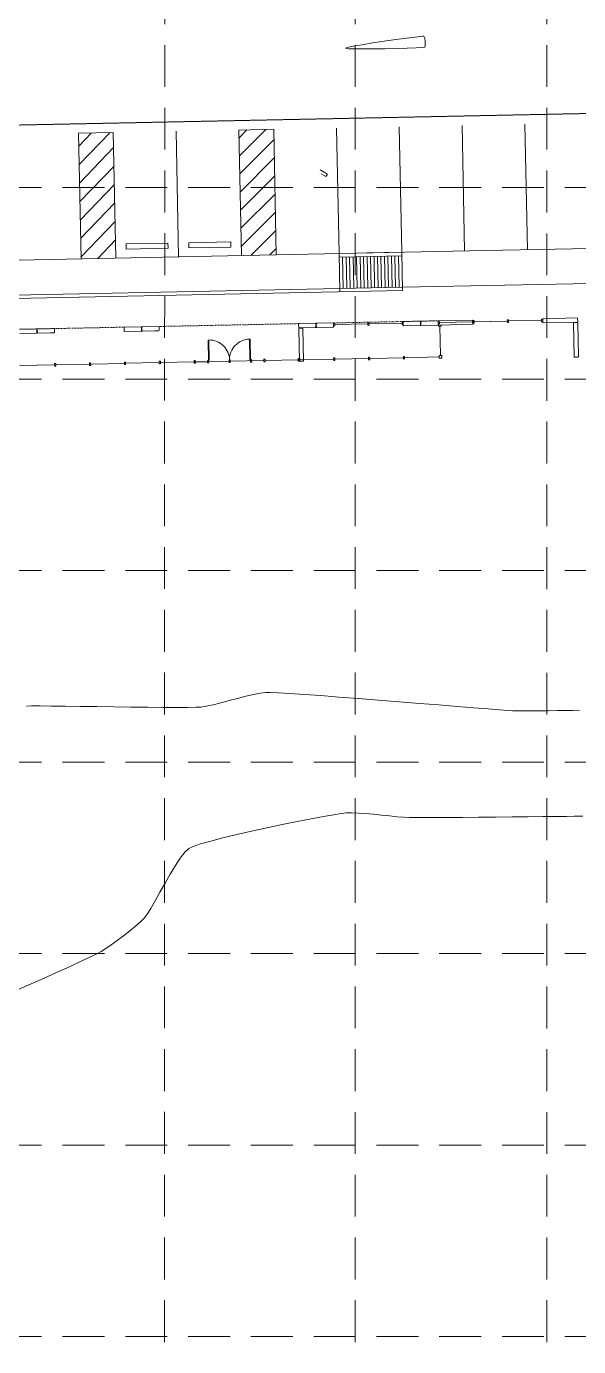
# Model space of a CAD drawing. Extents: x 2140663 to 2528301, y 336313 to 7007653.
# Drawn here: x 2527538.8 to 2527617.9, y 7007156.3 to 7007345.7 of the extents above; entities that cross this region are included whole.
import ezdxf

# ---------------------------------------------------------------- set-up
doc = ezdxf.new("R2010")
doc.units = 0
doc.header["$MEASUREMENT"] = 0
for name, pattern in [('HIDDEN', [0.375, 0.25, -0.125]), ('xdrc002ar$0$HIDDEN2', [0.1875, 0.125, -0.0625]), ('xdrc002ar$0$XR3$0$HIDDEN2', [0.1875, 0.125, -0.0625]), ('xdrc002pt$0$HIDDEN2', [0.1875, 0.125, -0.0625])]:
    doc.linetypes.add(name, pattern=pattern)
for name, color, linetype in [('1 EXISTING CONTOURS', 43, 'Continuous'), ('GRID', 254, 'HIDDEN'), ('xdrc002ar$0$BASE1$0$awa', 7, 'Continuous'), ('xdrc002ar$0$WINDOWS', 8, 'Continuous'), ('xdrc002ar$0$xdrc002ar$0$C-PKNG-FACE-N', 1, 'Continuous'), ('xdrc002ar$0$xdrc002ar$0$C-PKNG-STRP-N', 6, 'Continuous'), ('xdrc002ar$0$xdrc002ar$0$l-pkng-hdcp', 7, 'Continuous'), ('xdrc002ar$0$xdrc002ar$0$l-walk-ej-n', 14, 'Continuous'), ('xdrc002ar$0$xdrc002ar$0$l-walk-n', 2, 'Continuous'), ('xdrc002ar$0$XR3$0$BASE1$0$awa', 4, 'Continuous'), ('xdrc002ar$0$XR3$0$WINDOWS', 2, 'Continuous'), ('xdrc002pt$0$V-ESMT-ACCS-N', 2, 'xdrc002pt$0$HIDDEN2')]:
    doc.layers.add(name, color=color, linetype=linetype)

msp = doc.modelspace()

# ---------------------------------------------------------------- hatches: boundary and pattern name
at = {"layer": 'xdrc002ar$0$xdrc002ar$0$C-PKNG-STRP-N', "lineweight": 0}
h = msp.add_hatch(dxfattribs=at)
h.set_pattern_fill('ANSI31', scale=14.99994, style=0)
h.set_pattern_definition([(46.16310868231366, (5103666.069008515, 683265.3429198433), (1.352459136753534, -1.298634343634934), [])])
h.paths.add_polyline_path([(2527551.223523774, 7007330.423605861), (2527551.588767235, 7007312.429628747), (2527547.590262474, 7007312.348447831), (2527547.590307814, 7007312.346214296), (2527546.590062664, 7007312.32590911), (2527546.590062664, 7007312.32590911), (2527546.590017767, 7007312.328120457), (2527546.224773654, 7007330.32213016)])
h = msp.add_hatch(dxfattribs=at)
h.set_pattern_fill('ANSI31', scale=14.99994, style=0)
h.set_pattern_definition([(45.00000000269002, (39.11024755705148, 15.83276063390076), (-1.325819911486164, 1.325819911361671), [])])
h.paths.add_polyline_path([(2527574.218460345, 7007330.894912096), (2527569.219710496, 7007330.793423163), (2527569.585083281, 7007312.797303827), (2527574.583833129, 7007312.898792775)])

# ---------------------------------------------------------------- linework, layer by layer
at = {"layer": '1 EXISTING CONTOURS', "color": 43, "lineweight": 0, "extrusion": (0.1502855292273079, -0.9886426349823622, 0), "elevation": -6547898.358967212}
msp.add_lwpolyline([(3551985.611431831, 605.0000000000007), (3551983.941335674, 605.0000000000007)], dxfattribs=at)
at = {"layer": '1 EXISTING CONTOURS', "color": 43, "lineweight": 0, "extrusion": (0.1428322738769293, -0.9897469078199466, 0), "elevation": -6574475.15210484}
msp.add_lwpolyline([(3502550.914200868, 605), (3502549.239845206, 605)], dxfattribs=at)
at = {"layer": '1 EXISTING CONTOURS', "color": 43, "lineweight": 0}
for points, elevation in [([(2527593.232369485, 7007343.972499877), (2527591.701289731, 7007343.763779867)], 605), ([(2527594.505172001, 7007344.132195116), (2527593.232369485, 7007343.972499877)], 605), ([(2527595.601540641, 7007344.238006225), (2527595.248637064, 7007344.212159137)], 605), ([(2527595.747270693, 7007344.230140252), (2527595.723475539, 7007344.236756042)], 605), ([(2527595.863402984, 7007343.953515102), (2527595.747270693, 7007344.230140252)], 605), ([(2527584.492433898, 7007342.523133948), (2527584.506900054, 7007342.508736172)], 605), ([(2527584.603985143, 7007342.582041397), (2527584.504351311, 7007342.539723106)], 605), ([(2527584.506900054, 7007342.508736172), (2527584.611966738, 7007342.483420015)], 605), ([(2527584.927073164, 7007342.666137639), (2527584.603985143, 7007342.582041397)], 605), ([(2527585.637571434, 7007342.810507232), (2527584.927073164, 7007342.666137639)], 605), ([(2527584.943922733, 7007342.453730787), (2527585.667251309, 7007342.428452739)], 605), ([(2527585.667251309, 7007342.428452739), (2527586.926690344, 7007342.417368616)], 605), ([(2527588.392973127, 7007343.273636555), (2527586.880073589, 7007343.029398766)], 605), ([(2527586.926690344, 7007342.417368616), (2527588.456594477, 7007342.42586122)], 605), ([(2527591.795132675, 7007342.487793812), (2527593.337434056, 7007342.534342403)], 605), ([(2527593.337434056, 7007342.534342403), (2527594.617535172, 7007342.586684928)], 605), ([(2527594.617535172, 7007342.586684928), (2527595.363344091, 7007342.630415073)], 605), ([(2527595.363344091, 7007342.630415073), (2527595.715631573, 7007342.663137666)], 605), ([(2527595.715631573, 7007342.663137666), (2527595.835905549, 7007342.684503522)], 605), ([(2527595.835905549, 7007342.684503522), (2527595.858471241, 7007342.694968992)], 605), ([(2527595.91364402, 7007342.836165939), (2527595.938603496, 7007343.075488871)], 605), ([(2527569.014054783, 7007249.285519795), (2527567.804031167, 7007248.966815618)], 605), ([(2527573.060900115, 7007250.152614387), (2527572.273804887, 7007250.047913266)], 605), ([(2527576.543640217, 7007249.996295338), (2527574.895186468, 7007250.096454086)], 605), ([(2527580.947249747, 7007249.685297604), (2527578.584722584, 7007249.857011381)], 605), ([(2527586.351903173, 7007249.271362157), (2527583.560037884, 7007249.487849399)], 605), ([(2527592.188129914, 7007248.808052125), (2527589.251661791, 7007249.042531269)], 605), ([(2527540.722481123, 7007248.206904005), (2527539.499655177, 7007248.209459965)], 605), ([(2527542.352367501, 7007248.192767973), (2527540.722481123, 7007248.206904005)], 605), ([(2527544.307524146, 7007248.169761667), (2527542.352367501, 7007248.192767973)], 605), ([(2527548.86648757, 7007248.107977445), (2527546.506160892, 7007248.14059489)], 605), ([(2527551.306714015, 7007248.074619132), (2527548.86648757, 7007248.107977445)], 605), ([(2527556.099705539, 7007248.016519107), (2527553.74505006, 7007248.043229752)], 605), ([(2527558.288890284, 7007247.997196999), (2527556.099705539, 7007248.016519107)], 605), ([(2527560.230814131, 7007247.987973229), (2527558.288890284, 7007247.997196999)], 605), ([(2527561.84368691, 7007247.991557598), (2527560.230814131, 7007247.987973229)], 605), ([(2527563.045718456, 7007248.010659908), (2527561.84368691, 7007247.991557598)], 605), ([(2527563.755118603, 7007248.047989961), (2527563.045718456, 7007248.010659908)], 605), ([(2527565.515709769, 7007248.385290368), (2527564.543040724, 7007248.173383507)], 605), ([(2527597.886459394, 7007248.348930639), (2527595.090123723, 7007248.574620117)], 605), ([(2527604.929679355, 7007247.785271271), (2527602.877421032, 7007247.947560824)], 605), ([(2527606.591544249, 7007247.657505809), (2527604.929679355, 7007247.785271271)], 605), ([(2527608.459358469, 7007247.532328725), (2527607.791831895, 7007247.570959832)], 605), ([(2527611.227029564, 7007247.508308292), (2527610.148382082, 7007247.508376637)], 605), ([(2527612.399353378, 7007247.514529516), (2527611.227029564, 7007247.508308292)], 605), ([(2527613.61854293, 7007247.525803634), (2527612.399353378, 7007247.514529516)], 605), ([(2527614.83778763, 7007247.540893975), (2527613.61854293, 7007247.525803634)], 605), ([(2527616.010276888, 7007247.558563863), (2527614.83778763, 7007247.540893975)], 605), ([(2527581.346175366, 7007232.342136816), (2527579.57377071, 7007232.00856899)], 606), ([(2527582.825092471, 7007232.605915549), (2527581.346175366, 7007232.342136816)], 606), ([(2527584.60534456, 7007232.870743042), (2527583.936242157, 7007232.786564515)], 606), ([(2527587.372562485, 7007232.777975103), (2527586.307555051, 7007232.853529671)], 606), ([(2527588.513494221, 7007232.675080867), (2527587.372562485, 7007232.777975103)], 606), ([(2527590.823099128, 7007232.439150141), (2527589.680342392, 7007232.55781615)], 606), ([(2527591.891756562, 7007232.332052032), (2527590.823099128, 7007232.439150141)], 606), ([(2527592.836306825, 7007232.249491009), (2527591.891756562, 7007232.332052032)], 606), ([(2527594.310891957, 7007232.194579789), (2527593.60674205, 7007232.204436262)], 606), ([(2527595.509974443, 7007232.192567914), (2527594.310891957, 7007232.194579789)], 606), ([(2527597.119733466, 7007232.19734975), (2527595.509974443, 7007232.192567914)], 606), ([(2527601.234256938, 7007232.223091038), (2527599.055912979, 7007232.20787442)], 606), ([(2527603.570509296, 7007232.241948723), (2527601.234256938, 7007232.223091038)], 606), ([(2527605.98041401, 7007232.263396591), (2527603.570509296, 7007232.241948723)], 606), ([(2527608.379715034, 7007232.28638376), (2527605.98041401, 7007232.263396591)], 606), ([(2527610.684156322, 7007232.309859348), (2527608.379715034, 7007232.28638376)], 606), ([(2527612.80948183, 7007232.332772472), (2527610.684156322, 7007232.309859348)], 606), ([(2527614.671435512, 7007232.35407225), (2527612.80948183, 7007232.332772472)], 606), ([(2527616.185761324, 7007232.3727078), (2527614.671435512, 7007232.35407225)], 606), ([(2527617.26820322, 7007232.387628238), (2527616.185761324, 7007232.3727078)], 606), ([(2527573.238430109, 7007230.722537679), (2527571.03487392, 7007230.243220207)], 606), ([(2527575.445618215, 7007231.185428749), (2527573.238430109, 7007230.722537679)], 606), ([(2527565.188795523, 7007228.840116111), (2527563.742565671, 7007228.428499761)], 606), ([(2527566.935776759, 7007229.288668751), (2527565.188795523, 7007228.840116111)], 606), ([(2527560.827898918, 7007226.382632586), (2527560.120131744, 7007225.311135302)], 606), ([(2527560.120131744, 7007225.311135302), (2527559.380617823, 7007224.087958797)], 606), ([(2527556.598661817, 7007219.184214818), (2527556.070589526, 7007218.331957909)], 606), ([(2527557.21837915, 7007220.261231077), (2527556.598661817, 7007219.184214818)], 606), ([(2527555.123888705, 7007217.249916969), (2527554.417169374, 7007216.627736797)], 606), ([(2527555.658840636, 7007217.779748063), (2527555.123888705, 7007217.249916969)], 606), ([(2527552.696831204, 7007215.253851718), (2527551.787413714, 7007214.575908061)], 606), ([(2527553.590783315, 7007215.950088171), (2527552.696831204, 7007215.253851718)], 606), ([(2527549.487375717, 7007213.020640124), (2527548.936298353, 7007212.730218858)], 606), ([(2527551.787413714, 7007214.575908061), (2527550.91463152, 7007213.953137826)], 606), ([(2527546.634636172, 7007211.619778136), (2527545.01914777, 7007210.865473974)], 606), ([(2527547.962869102, 7007212.252312313), (2527546.634636172, 7007211.619778136)], 606), ([(2527539.124631805, 7007208.200518038), (2527537.035603588, 7007207.287710398)], 606)]:
    msp.add_lwpolyline(points, dxfattribs=dict(at, elevation=elevation))
at = {"layer": '1 EXISTING CONTOURS', "color": 43, "lineweight": 0, "extrusion": (0.1069390847912886, -0.994265574252675, 0), "elevation": -6696862.394476508}
msp.add_lwpolyline([(3262459.918230295, 605), (3262459.170477298, 605)], dxfattribs=at)
at = {"layer": '1 EXISTING CONTOURS', "color": 43, "lineweight": 0, "extrusion": (-0.01025233573370422, -0.9999474434249049, 0), "elevation": -7032889.714698591}
msp.add_lwpolyline([(2455621.235984228, 605), (2455621.114042921, 605)], dxfattribs=at)
at = {"layer": '1 EXISTING CONTOURS', "color": 43, "lineweight": 0, "extrusion": (0.9904489585785975, 0.1378798768877162, 0), "elevation": 3469626.412235602}
msp.add_lwpolyline([(6591911.429676143, 605), (6591911.914693161, 605)], dxfattribs=at)
at = {"layer": '1 EXISTING CONTOURS', "color": 43, "lineweight": 0, "extrusion": (0.9997808402999256, 0.02093493179293601, 0), "elevation": 2673740.240770746}
msp.add_lwpolyline([(6952892.299707364, 605.0000000000007), (6952892.697436161, 605.0000000000007)], dxfattribs=at)
at = {"layer": '1 EXISTING CONTOURS', "color": 43, "lineweight": 0, "extrusion": (0.8121555961457587, -0.5834409033048054, 0), "elevation": -2035578.361202017}
msp.add_lwpolyline([(7165748.644144312, 605), (7165748.623718227, 605)], dxfattribs=at)
at = {"layer": '1 EXISTING CONTOURS', "color": 43, "lineweight": 0, "extrusion": (-0.08908166714578986, -0.9960243252945817, 0), "elevation": -7204645.020242523}
msp.add_lwpolyline([(1893310.007074564, 605.0000000000007), (1893310.340355575, 605.0000000000007)], dxfattribs=at)
at = {"layer": '1 EXISTING CONTOURS', "color": 43, "lineweight": 0, "extrusion": (0.1734981831833525, -0.9848341893090817, 0), "elevation": -6462539.260037735}
msp.add_lwpolyline([(3705015.260488761, 605.0000000000003), (3705013.998852875, 605.0000000000003)], dxfattribs=at)
at = {"layer": '1 EXISTING CONTOURS', "color": 43, "lineweight": 0, "extrusion": (0.01476781589880944, -0.999890949860823, 0), "elevation": -6969251.313199477}
msp.add_lwpolyline([(2630795.965606539, 605.0000000000007), (2630797.632991259, 605.0000000000007)], dxfattribs=at)
at = {"layer": '1 EXISTING CONTOURS', "color": 43, "lineweight": 0, "extrusion": (0.02231728652934765, -0.9997509383451297, 0), "elevation": -6949188.237156359}
msp.add_lwpolyline([(2683345.467295034, 605.0000000000003), (2683347.139046709, 605.0000000000003)], dxfattribs=at)
at = {"layer": '1 EXISTING CONTOURS', "color": 43, "lineweight": 0, "extrusion": (0.8366729046600577, -0.5477028853381202, 0), "elevation": -1723170.843873651}
msp.add_lwpolyline([(7247225.311201525, 605), (7247225.35126076, 605)], dxfattribs=at)
at = {"layer": '1 EXISTING CONTOURS', "color": 43, "lineweight": 0, "extrusion": (0.9555298210032755, -0.2948944915956351, 0), "elevation": 348766.4678254109}
msp.add_lwpolyline([(7441099.045171581, 605), (7441099.157863482, 605)], dxfattribs=at)
at = {"layer": '1 EXISTING CONTOURS', "color": 43, "lineweight": 0, "extrusion": (0.2522425697010497, -0.9676640357224253, 0), "elevation": -6143102.616558135}
msp.add_lwpolyline([(4213362.947735466, 605.0000000000007), (4213361.724459876, 605.0000000000007)], dxfattribs=at)
at = {"layer": '1 EXISTING CONTOURS', "color": 43, "lineweight": 0, "extrusion": (0.2483171208967384, -0.9686787947867729, 0), "elevation": -6160135.132229902}
msp.add_lwpolyline([(4188423.696041698, 605.0000000000007), (4188422.474260983, 605.0000000000007)], dxfattribs=at)
at = {"layer": '1 EXISTING CONTOURS', "color": 43, "lineweight": 0, "extrusion": (0.2313828189412456, -0.9728627812280635, 0), "elevation": -6232256.00643995}
msp.add_lwpolyline([(4080337.270050237, 605.0000000000007), (4080336.135061646, 605.0000000000007)], dxfattribs=at)
at = {"layer": '1 EXISTING CONTOURS', "color": 43, "lineweight": 0, "extrusion": (0.1980333968561882, -0.980195273264261, 0), "elevation": -6367929.652364249}
msp.add_lwpolyline([(3865183.925226303, 605), (3865182.933537297, 605)], dxfattribs=at)
at = {"layer": '1 EXISTING CONTOURS', "color": 43, "lineweight": 0, "extrusion": (-0.002804835989954972, -0.9999960664397983, 0), "elevation": -7014312.017062516}
msp.add_lwpolyline([(2507909.580768248, 605), (2507908.931120646, 605)], dxfattribs=at)
at = {"layer": '1 EXISTING CONTOURS', "color": 43, "lineweight": 0, "extrusion": (-0.04582068279788495, -0.9989496809288922, 0), "elevation": -7115705.455561996}
msp.add_lwpolyline([(2203843.151115329, 605), (2203841.965228462, 605)], dxfattribs=at)
at = {"layer": '1 EXISTING CONTOURS', "color": 43, "lineweight": 0, "extrusion": (-0.06808190814211033, -0.9976797350772088, 0), "elevation": -7163073.553989974}
msp.add_lwpolyline([(2044646.991698989, 605.0000000000007), (2044644.945869757, 605.0000000000007)], dxfattribs=at)
at = {"layer": '1 EXISTING CONTOURS', "color": 43, "lineweight": 0, "extrusion": (-0.07535506223982849, -0.9971567653056522, 0), "elevation": -7177792.449476617}
msp.add_lwpolyline([(1992365.325480223, 605), (1992362.705242135, 605)], dxfattribs=at)
at = {"layer": '1 EXISTING CONTOURS', "color": 43, "lineweight": 0, "extrusion": (-0.07866919968164499, -0.9969007759157626, 0), "elevation": -7184375.431086571}
msp.add_lwpolyline([(1968501.012032073, 605.0000000000007), (1968498.103258514, 605.0000000000007)], dxfattribs=at)
at = {"layer": '1 EXISTING CONTOURS', "color": 43, "lineweight": 0, "extrusion": (-0.0801795161821279, -0.9967804398084866, 0), "elevation": -7187349.667487676}
msp.add_lwpolyline([(1957619.545110351, 605), (1957616.63374322, 605)], dxfattribs=at)
at = {"layer": '1 EXISTING CONTOURS', "color": 43, "lineweight": 0, "extrusion": (0.01598475555905926, -0.999872235632992, 0), "elevation": -6965950.831760166}
msp.add_lwpolyline([(2639225.71994079, 605.0000000000007), (2639224.985871657, 605.0000000000007)], dxfattribs=at)
at = {"layer": '1 EXISTING CONTOURS', "color": 43, "lineweight": 0, "extrusion": (-0.01326467897014785, -0.9999120202756936, 0), "elevation": -7040158.73782168}
msp.add_lwpolyline([(2434375.236266951, 605.0000000000007), (2434373.037436753, 605.0000000000007)], dxfattribs=at)
at = {"layer": '1 EXISTING CONTOURS', "color": 43, "lineweight": 0, "extrusion": (-0.01287221230917076, -0.999917149643043, 0), "elevation": -7039202.698657207}
msp.add_lwpolyline([(2437145.55180458, 605), (2437143.113266501, 605)], dxfattribs=at)
at = {"layer": '1 EXISTING CONTOURS', "color": 43, "lineweight": 0, "extrusion": (0.1571667577213412, -0.9875720785174931, 0), "elevation": -6522913.519115128}
msp.add_lwpolyline([(3597458.645317323, 605.0000000000007), (3597457.847479739, 605.0000000000007)], dxfattribs=at)
at = {"layer": '1 EXISTING CONTOURS', "color": 43, "lineweight": 0, "extrusion": (0.2398982696661607, -0.9707980326572474, 0), "elevation": -6196264.353093929}
msp.add_lwpolyline([(4134783.530643934, 605), (4134782.392815501, 605)], dxfattribs=at)
at = {"layer": '1 EXISTING CONTOURS', "color": 43, "lineweight": 0, "extrusion": (-0.08038497238586025, -0.9967638919094755, 0), "elevation": -7187753.022161946}
msp.add_lwpolyline([(1956143.469457972, 605), (1956140.841459776, 605)], dxfattribs=at)
at = {"layer": '1 EXISTING CONTOURS', "color": 43, "lineweight": 0, "extrusion": (-0.07991262647905156, -0.9968018720534286, 0), "elevation": -7186825.256701902}
msp.add_lwpolyline([(1959551.692141389, 605.0000000000007), (1959549.313064871, 605.0000000000007)], dxfattribs=at)
at = {"layer": '1 EXISTING CONTOURS', "color": 43, "lineweight": 0, "extrusion": (-0.07191765536211402, -0.9974105728571441, 0), "elevation": -7170882.43996644}
msp.add_lwpolyline([(2017117.919763932, 605), (2017116.71636016, 605)], dxfattribs=at)
at = {"layer": '1 EXISTING CONTOURS', "color": 43, "lineweight": 0, "extrusion": (-0.0217797639354787, -0.9997627928078314, 0), "elevation": -7060636.078382897}
msp.add_lwpolyline([(2374393.446402541, 605), (2374392.695361338, 605)], dxfattribs=at)
at = {"layer": '1 EXISTING CONTOURS', "color": 43, "lineweight": 0, "extrusion": (-0.008094923996150095, -0.9999672355659943, 0), "elevation": -7027478.731921143}
msp.add_lwpolyline([(2470804.196663662, 605.0000000000007), (2470803.258472361, 605.0000000000007)], dxfattribs=at)
at = {"layer": '1 EXISTING CONTOURS', "color": 43, "lineweight": 0, "extrusion": (0.01761924509150652, -0.9998447690528793, 0), "elevation": -6961625.130906356}
msp.add_lwpolyline([(2650687.137291585, 605.0000000000007), (2650686.058200853, 605.0000000000007)], dxfattribs=at)
at = {"layer": '1 EXISTING CONTOURS', "color": 43, "lineweight": 0, "extrusion": (0.02036659756499253, -0.9997925793401478, 0), "elevation": -6954315.169606201}
msp.add_lwpolyline([(2669807.5393877, 605), (2669806.600646388, 605)], dxfattribs=at)
at = {"layer": '1 EXISTING CONTOURS', "color": 43, "lineweight": 0, "extrusion": (0.1921791125828862, -0.9813598670655197, 0), "elevation": -6390868.272956636}
msp.add_lwpolyline([(3827108.783582331, 606.0000000000007), (3827106.754140934, 606.0000000000007)], dxfattribs=at)
at = {"layer": '1 EXISTING CONTOURS', "color": 43, "lineweight": 0, "extrusion": (0.160471485973062, -0.9870404764697329, 0), "elevation": -6510817.238214554}
msp.add_lwpolyline([(3619288.710564869, 606), (3619287.584826146, 606)], dxfattribs=at)
at = {"layer": '1 EXISTING CONTOURS', "color": 43, "lineweight": 0, "extrusion": (0.02362268944926176, -0.9997209453358391, 0), "elevation": -6945569.12353881}
msp.add_lwpolyline([(2692409.720423842, 606), (2692408.957075599, 606)], dxfattribs=at)
at = {"layer": '1 EXISTING CONTOURS', "color": 43, "lineweight": 0, "extrusion": (-0.0375059505206865, -0.9992964043143254, 0), "elevation": -7097102.121713336}
msp.add_lwpolyline([(2262994.980042472, 606), (2262994.040306013, 606)], dxfattribs=at)
at = {"layer": '1 EXISTING CONTOURS', "color": 43, "lineweight": 0, "extrusion": (-0.09999329995767778, -0.9949881104634236, 0), "elevation": -7224855.115355683}
msp.add_lwpolyline([(1814245.373043809, 606.0000000000007), (1814244.200318067, 606.0000000000007)], dxfattribs=at)
at = {"layer": '1 EXISTING CONTOURS', "color": 43, "lineweight": 0, "extrusion": (-0.05837986349051459, -0.9982944413041822, 0), "elevation": -7142841.528337471}
msp.add_lwpolyline([(2114201.387945252, 606.0000000000003), (2114200.616193759, 606.0000000000003)], dxfattribs=at)
at = {"layer": '1 EXISTING CONTOURS', "color": 43, "lineweight": 0, "extrusion": (0.005435711980049511, -0.9999852264085055, 0), "elevation": -6993389.385419287}
msp.add_lwpolyline([(2565651.010256398, 606), (2565649.07404828, 606)], dxfattribs=at)
at = {"layer": '1 EXISTING CONTOURS', "color": 43, "lineweight": 0, "extrusion": (0.01792826436045642, -0.999839275752369, 0), "elevation": -6960790.364888361}
msp.add_lwpolyline([(2652839.099893009, 606.0000000000007), (2652838.53350004, 606.0000000000007)], dxfattribs=at)
at = {"layer": '1 EXISTING CONTOURS', "color": 43, "lineweight": 0, "extrusion": (0.0408566339305203, -0.9991650191354118, 0), "elevation": -6898111.536236183}
msp.add_lwpolyline([(2811799.920730221, 606.0000000000007), (2811799.250922641, 606.0000000000007)], dxfattribs=at)
at = {"layer": '1 EXISTING CONTOURS', "color": 43, "lineweight": 0, "extrusion": (0.2213166797894451, -0.9752019930491203, 0), "elevation": -6274071.269572153}
msp.add_lwpolyline([(4015709.242731956, 606.0000000000007), (4015707.063035421, 606.0000000000007)], dxfattribs=at)
at = {"layer": '1 EXISTING CONTOURS', "color": 43, "lineweight": 0, "extrusion": (0.1986807265372945, -0.9800642677409542, 0), "elevation": -6365356.374725555}
msp.add_lwpolyline([(3869390.341205657, 606), (3869388.161205604, 606)], dxfattribs=at)
at = {"layer": '1 EXISTING CONTOURS', "color": 43, "lineweight": 0, "extrusion": (-0.4318063959832711, 0.9019663166592966, 0), "elevation": 5228865.96198342}
msp.add_lwpolyline([(-5305542.290331832, 606), (-5305541.600852116, 606)], dxfattribs=at)
at = {"layer": '1 EXISTING CONTOURS', "color": 43, "lineweight": 0, "extrusion": (0.3196276481361024, -0.9475432267432362, 0), "elevation": -5831772.58111725}
msp.add_lwpolyline([(4634679.846983703, 606), (4634678.716482667, 606)], dxfattribs=at)
at = {"layer": '1 EXISTING CONTOURS', "color": 43, "lineweight": 0, "extrusion": (0.2326830584593506, -0.9725526177570047, 0), "elevation": -6226777.182841084}
msp.add_lwpolyline([(4088657.411306667, 606.0000000000007), (4088655.382159124, 606.0000000000007)], dxfattribs=at)
at = {"layer": '1 EXISTING CONTOURS', "color": 43, "lineweight": 0, "extrusion": (0.791851524672987, -0.6107136504721881, 0), "elevation": -2277955.908547095}
msp.add_lwpolyline([(7092299.861339183, 606), (7092298.794813048, 606)], dxfattribs=at)
at = {"layer": '1 EXISTING CONTOURS', "color": 43, "lineweight": 0, "extrusion": (0.6891160927249175, -0.7246509578738877, 0), "elevation": -3336010.631507043}
msp.add_lwpolyline([(6660393.681550154, 606), (6660392.894635299, 606)], dxfattribs=at)
at = {"layer": '1 EXISTING CONTOURS', "color": 43, "lineweight": 0, "extrusion": (0.8723355190303733, -0.4889077031894768, 0), "elevation": -1221006.026308028}
msp.add_lwpolyline([(7348392.214515366, 606.0000000000007), (7348390.723492952, 606.0000000000007)], dxfattribs=at)
at = {"layer": '1 EXISTING CONTOURS', "color": 43, "lineweight": 0, "extrusion": (0.8670992134949591, -0.4981354775123165, 0), "elevation": -1298902.166095641}
msp.add_lwpolyline([(7335025.494456801, 606.0000000000007), (7335023.995703259, 606.0000000000007)], dxfattribs=at)
at = {"layer": '1 EXISTING CONTOURS', "color": 43, "lineweight": 0, "extrusion": (0.872551263043368, -0.4885225617731727, 0), "elevation": -1217761.949614375}
msp.add_lwpolyline([(7348929.022345308, 606.0000000000007), (7348927.616711115, 606.0000000000007)], dxfattribs=at)
at = {"layer": '1 EXISTING CONTOURS', "color": 43, "lineweight": 0, "extrusion": (-0.6340863342419992, 0.7732622586985245, 0), "elevation": 3815728.441773513}
msp.add_lwpolyline([(-6397642.742325032, 606.0000000000007), (-6397641.67362415, 606.0000000000007)], dxfattribs=at)
at = {"layer": '1 EXISTING CONTOURS', "color": 43, "lineweight": 0, "extrusion": (0.801675215189284, -0.5977598592672607, 0), "elevation": -2162354.787173291}
msp.add_lwpolyline([(7128384.825196361, 606), (7128384.136376454, 606)], dxfattribs=at)
at = {"layer": '1 EXISTING CONTOURS', "color": 43, "lineweight": 0, "extrusion": (0.529786078473092, -0.8481313053154581, 0), "elevation": -4603976.194755527}
msp.add_lwpolyline([(5856018.511592339, 606), (5856017.753207905, 606)], dxfattribs=at)
at = {"layer": '1 EXISTING CONTOURS', "color": 43, "lineweight": 0, "extrusion": (0.5605499012796692, -0.8281206483208551, 0), "elevation": -4386000.146119403}
msp.add_lwpolyline([(6021010.191765555, 606.0000000000007), (6021009.244987783, 606.0000000000007)], dxfattribs=at)
at = {"layer": '1 EXISTING CONTOURS', "color": 43, "lineweight": 0, "extrusion": (0.4175077314275721, -0.9086733704682902, 0), "elevation": -5311996.327686818}
msp.add_lwpolyline([(5222277.563638018, 606.0000000000007), (5222275.543995179, 606.0000000000007)], dxfattribs=at)
at = {"layer": '1 EXISTING CONTOURS', "color": 43, "lineweight": 0, "extrusion": (-0.4407038618971024, 0.8976525531122718, 0), "elevation": 5176141.820121173}
msp.add_lwpolyline([(-5356966.467126414, 606.0000000000007), (-5356965.382709902, 606.0000000000007)], dxfattribs=at)
at = {"layer": '1 EXISTING CONTOURS', "color": 43, "lineweight": 0, "extrusion": (0.4067255052073724, -0.9135504164597636, 0), "elevation": -5373423.342406253}
msp.add_lwpolyline([(5159046.983411047, 606), (5159044.715374673, 606)], dxfattribs=at)
at = {"layer": '1 EXISTING CONTOURS', "color": 43, "lineweight": 0, "extrusion": (0.4122553083838755, -0.9110683622590108, 0), "elevation": -5342054.264229309}
msp.add_lwpolyline([(5191524.157778508, 606.0000000000003), (5191521.976433171, 606.0000000000003)], dxfattribs=at)
at = {"layer": 'GRID', "color": 253, "linetype": 'HIDDEN', "lineweight": 0, "ltscale": 24}
for p, q in [((2527585.894514162, 7006031.98171064), (2527585.894514162, 7007624.562990395)), ((2527613.351986231, 7006031.977393753), (2527613.351986231, 7007624.562990395)), ((2527558.44858376, 7006031.986025713), (2527558.615889325, 7007623.424882863)), ((2527228.947377252, 7007322.530797625), (2528272.331315909, 7007322.530797625)), ((2527228.947377252, 7007295.073325557), (2528272.331315909, 7007295.073325557)), ((2527228.947377252, 7007267.615853484), (2528272.331315909, 7007267.615853484)), ((2527228.947377252, 7007240.158381416), (2528272.331315909, 7007240.158381416)), ((2527228.947377252, 7007212.700909346), (2528272.331315909, 7007212.700909346)), ((2527228.947377252, 7007185.243437274), (2528272.331315909, 7007185.243437274)), ((2527228.947377252, 7007157.785965205), (2528272.331315909, 7007157.785965205))]:
    msp.add_line(p, q, dxfattribs=at)
at = {"layer": 'xdrc002ar$0$BASE1$0$awa', "color": 7, "lineweight": 0}
for p, q in [((2527612.776431166, 7007303.678367297), (2527612.837649698, 7007303.742122963)), ((2527612.787425416, 7007303.136812434), (2527612.776431166, 7007303.678367297)), ((2527617.711643609, 7007303.841071211), (2527612.837649697, 7007303.742122962)), ((2527617.711643609, 7007303.841071211), (2527617.775399276, 7007303.779852679)), ((2527617.785124958, 7007303.300784916), (2527617.775399276, 7007303.779852679)), ((2527537.855024768, 7007302.22181518), (2527540.198309345, 7007302.269386823)), ((2527540.262055648, 7007302.208177283), (2527540.198299982, 7007302.269395814)), ((2527540.273049898, 7007301.666622421), (2527540.262055648, 7007302.208177283)), ((2527540.324542749, 7007302.209445851), (2527540.385761281, 7007302.273201516)), ((2527540.335536998, 7007301.667890987), (2527540.324542749, 7007302.209445851)), ((2527540.38575229, 7007302.273192152), (2527542.729036879, 7007302.320763797)), ((2527542.792783182, 7007302.259554257), (2527542.729027515, 7007302.320772788)), ((2527542.741290332, 7007301.716730827), (2527542.802508864, 7007301.780486492)), ((2527542.802508864, 7007301.780486492), (2527542.792783182, 7007302.259554257)), ((2527552.790719112, 7007302.462525016), (2527552.851937645, 7007302.526280682)), ((2527552.800444794, 7007301.983457251), (2527552.790719112, 7007302.462525016)), ((2527552.864200461, 7007301.92223872), (2527552.800444794, 7007301.983457251)), ((2527552.851928654, 7007302.526271318), (2527555.195213242, 7007302.573842962)), ((2527552.864200461, 7007301.92223872), (2527555.207466695, 7007301.969809991)), ((2527554.405548918, 7007301.953530045), (2527552.864200461, 7007301.92223872)), ((2527555.258959544, 7007302.512633421), (2527555.195203878, 7007302.573851952)), ((2527555.207466695, 7007301.969809991), (2527555.268685227, 7007302.033565657)), ((2527555.268685227, 7007302.033565657), (2527555.258959544, 7007302.512633421)), ((2527555.321446644, 7007302.513901989), (2527555.382665176, 7007302.577657655)), ((2527555.331172326, 7007302.034834225), (2527555.321446644, 7007302.513901989)), ((2527555.394927993, 7007301.973615693), (2527555.331172326, 7007302.034834225)), ((2527555.382656185, 7007302.577648291), (2527557.725940775, 7007302.625219936)), ((2527555.394927993, 7007301.973615693), (2527557.738194228, 7007302.021186965)), ((2527557.196639365, 7007302.010192716), (2527557.738194228, 7007302.021186965)), ((2527557.789687078, 7007302.564010395), (2527557.725931412, 7007302.625228927)), ((2527557.738194228, 7007302.021186965), (2527557.79941276, 7007302.08494263)), ((2527557.79941276, 7007302.08494263), (2527557.789687078, 7007302.564010395)), ((2527577.785558939, 7007302.969951913), (2527577.846777471, 7007303.033707578)), ((2527577.795284621, 7007302.490884148), (2527577.785558939, 7007302.969951913)), ((2527577.859040288, 7007302.429665617), (2527577.795284621, 7007302.490884148)), ((2527577.799083387, 7007302.303764504), (2527577.860301919, 7007302.36752017)), ((2527577.799083387, 7007302.303764504), (2527577.893510088, 7007297.658550944)), ((2527580.190032082, 7007303.081269433), (2527577.84676848, 7007303.033698214)), ((2527580.202327506, 7007302.477237314), (2527577.859040288, 7007302.429665617)), ((2527578.400595151, 7007302.440659866), (2527577.859040288, 7007302.429665617)), ((2527578.401856782, 7007302.37851442), (2527577.860301919, 7007302.36752017)), ((2527578.401856782, 7007302.37851442), (2527578.497550474, 7007297.67081373)), ((2527580.253799798, 7007303.020039333), (2527580.190005744, 7007303.081294724)), ((2527580.202306947, 7007302.477215903), (2527580.263525479, 7007302.540971568)), ((2527580.263525479, 7007302.540971568), (2527580.253799798, 7007303.020039333)), ((2527580.316286897, 7007303.0213079), (2527580.377542322, 7007303.085101989)), ((2527580.326012579, 7007302.542240135), (2527580.316286897, 7007303.0213079)), ((2527580.389768246, 7007302.481021605), (2527580.326012579, 7007302.542240135)), ((2527582.720780601, 7007303.132646832), (2527580.377516998, 7007303.085075614)), ((2527582.733034055, 7007302.528613862), (2527580.389746834, 7007302.481042164)), ((2527581.191685598, 7007302.497322536), (2527582.733034054, 7007302.528613862)), ((2527582.784526905, 7007303.071437292), (2527582.720771238, 7007303.132655823)), ((2527582.733034055, 7007302.528613862), (2527582.794252587, 7007302.592369528)), ((2527582.794252587, 7007302.592369528), (2527582.784526905, 7007303.071437292)), ((2527592.78055945, 7007303.272425782), (2527592.841777983, 7007303.336181449)), ((2527592.790285133, 7007302.793358018), (2527592.78055945, 7007303.272425782)), ((2527592.854040799, 7007302.732139487), (2527592.790285133, 7007302.793358019)), ((2527595.185062679, 7007303.383743914), (2527592.841768992, 7007303.336172085)), ((2527595.259803232, 7007302.78097951), (2527592.854040799, 7007302.732139487)), ((2527593.395595662, 7007302.743133736), (2527592.854040799, 7007302.732139487)), ((2527595.248808983, 7007303.322534373), (2527595.185053316, 7007303.383752905)), ((2527595.259803232, 7007302.78097951), (2527595.248808983, 7007303.322534373)), ((2527595.311277892, 7007303.323802571), (2527595.372496425, 7007303.387558238)), ((2527595.322272142, 7007302.782247708), (2527595.311277892, 7007303.323802571)), ((2527597.790521674, 7007302.832356299), (2527595.322272142, 7007302.782247708)), ((2527597.715781122, 7007303.435120703), (2527595.372487434, 7007303.387548874)), ((2527597.779527425, 7007303.373911162), (2527597.715771758, 7007303.435129694)), ((2527597.790521674, 7007302.832356299), (2527597.779527425, 7007303.373911162)), ((2527617.723906425, 7007303.237029249), (2527612.787425416, 7007303.136812434)), ((2527617.183613195, 7007303.163889553), (2527617.725168058, 7007303.174883802)), ((2527617.183613195, 7007303.163889553), (2527617.283829866, 7007298.227415592)), ((2527617.723906425, 7007303.237029249), (2527617.785124958, 7007303.300784916)), ((2527617.788923724, 7007303.113665272), (2527617.725168058, 7007303.174883802)), ((2527617.788923724, 7007303.113665272), (2527617.886603261, 7007298.302165507)), ((2527537.804809476, 7007301.616514015), (2527540.273049898, 7007301.666622421)), ((2527540.335536998, 7007301.667890987), (2527542.741290332, 7007301.716730827)), ((2527542.199735469, 7007301.705736578), (2527542.741290332, 7007301.716730827)), ((2527577.719241728, 7007298.03055605), (2527577.726853132, 7007297.655633445)), ((2527617.825384729, 7007298.238409841), (2527617.283829866, 7007298.227415592)), ((2527617.825384729, 7007298.238409841), (2527617.886603261, 7007298.302165507)), ((2527542.976309191, 7007297.325106489), (2527542.983920594, 7007296.950183884)), ((2527547.975277157, 7007297.426591869), (2527547.982888559, 7007297.051669263)), ((2527552.974245121, 7007297.528077248), (2527552.981856524, 7007297.153154643)), ((2527557.973213087, 7007297.629562628), (2527557.98082449, 7007297.254640022)), ((2527567.804516751, 7007297.829150541), (2527567.812128155, 7007297.454227936)), ((2527577.893510088, 7007297.658550944), (2527578.497550474, 7007297.67081373))]:
    msp.add_line(p, q, dxfattribs=at)
at = {"layer": 'xdrc002ar$0$BASE1$0$awa', "color": 7, "linetype": 'xdrc002ar$0$HIDDEN2', "lineweight": 0}
for p, q in [((2527552.85002527, 7007302.52428905), (2527542.727142893, 7007302.318772505)), ((2527552.851928654, 7007302.526271319), (2527542.729046277, 7007302.320754773)), ((2527577.844874086, 7007303.031725311), (2527557.724046789, 7007302.623228643)), ((2527577.846777471, 7007303.033707578), (2527557.725950173, 7007302.625210911))]:
    msp.add_line(p, q, dxfattribs=at)
at = {"layer": 'xdrc002ar$0$WINDOWS', "color": 7, "linetype": 'Continuous', "lineweight": 0}
for p, q in [((2527612.776431166, 7007303.678367297), (2527612.6097989, 7007303.67498445)), ((2527612.617410304, 7007303.300061854), (2527612.6097989, 7007303.67498445)), ((2527582.785325667, 7007303.071496806), (2527582.951957933, 7007303.074879652)), ((2527582.792937071, 7007302.69657421), (2527582.959569336, 7007302.699957056)), ((2527582.959569336, 7007302.699957056), (2527582.951957933, 7007303.074879652)), ((2527587.704361932, 7007303.00465853), (2527582.955340778, 7007302.908247387)), ((2527587.700979087, 7007303.171290795), (2527587.867611352, 7007303.174673641)), ((2527587.70859049, 7007302.796368198), (2527587.700979087, 7007303.171290795)), ((2527587.70859049, 7007302.796368198), (2527587.875222755, 7007302.799751043)), ((2527587.875222755, 7007302.799751043), (2527587.867611352, 7007303.174673641)), ((2527592.619213416, 7007303.104392936), (2527587.870192262, 7007303.007981794)), ((2527592.782462835, 7007303.274408049), (2527592.61583057, 7007303.271025203)), ((2527592.623441973, 7007302.896102605), (2527592.61583057, 7007303.271025203)), ((2527592.790074239, 7007302.899485451), (2527592.623441973, 7007302.896102605)), ((2527597.779527425, 7007303.373911162), (2527597.94615969, 7007303.377294008)), ((2527597.787138828, 7007302.998988564), (2527597.953771093, 7007303.00237141)), ((2527597.953771093, 7007303.00237141), (2527597.94615969, 7007303.377294008)), ((2527607.697530059, 7007303.408558231), (2527597.949542536, 7007303.210661741)), ((2527602.695179328, 7007303.473705119), (2527602.861811593, 7007303.477087965)), ((2527602.702790732, 7007303.098782521), (2527602.695179328, 7007303.473705119)), ((2527602.702790732, 7007303.098782521), (2527602.869422997, 7007303.102165367)), ((2527602.869422997, 7007303.102165367), (2527602.861811593, 7007303.477087965)), ((2527607.860779478, 7007303.578573343), (2527607.694147212, 7007303.575190498)), ((2527607.701758616, 7007303.200267899), (2527607.694147212, 7007303.575190498)), ((2527607.868390881, 7007303.203650745), (2527607.701758616, 7007303.200267899)), ((2527607.868390881, 7007303.203650745), (2527607.860779478, 7007303.578573343)), ((2527612.613181746, 7007303.508352185), (2527607.864162324, 7007303.411941077)), ((2527612.78404257, 7007303.303444699), (2527612.617410304, 7007303.300061853)), ((2527577.719241729, 7007298.030556043), (2527577.885873994, 7007298.033938889)), ((2527577.885873994, 7007298.033938889), (2527577.893485398, 7007297.659016292)), ((2527542.813483912, 7007297.134199028), (2527537.981148222, 7007297.036096497)), ((2527542.976309191, 7007297.32510648), (2527542.809676926, 7007297.321723635)), ((2527542.809676926, 7007297.321723635), (2527542.817288328, 7007296.946801038)), ((2527542.983920594, 7007296.950183884), (2527542.817288328, 7007296.946801038)), ((2527547.812451877, 7007297.235684407), (2527542.980116178, 7007297.137581876)), ((2527547.975277156, 7007297.42659186), (2527547.80864489, 7007297.423209015)), ((2527547.80864489, 7007297.423209015), (2527547.816256294, 7007297.048286417)), ((2527547.982888559, 7007297.051669263), (2527547.816256294, 7007297.048286417)), ((2527552.811419843, 7007297.337169787), (2527547.979084142, 7007297.239067256)), ((2527552.974245121, 7007297.528077239), (2527552.807612856, 7007297.524694394)), ((2527552.807612856, 7007297.524694394), (2527552.81522426, 7007297.149771797)), ((2527552.981856524, 7007297.153154643), (2527552.81522426, 7007297.149771797)), ((2527557.810387808, 7007297.438655166), (2527552.978052109, 7007297.340552635)), ((2527557.973213087, 7007297.629562619), (2527557.806580821, 7007297.626179773)), ((2527557.806580821, 7007297.626179773), (2527557.814192224, 7007297.251257177)), ((2527557.98082449, 7007297.254640022), (2527557.814192224, 7007297.251257177)), ((2527557.977020074, 7007297.442038012), (2527562.809355773, 7007297.540140545)), ((2527562.805555909, 7007297.727314307), (2527562.972188174, 7007297.730697154)), ((2527562.813167313, 7007297.352391711), (2527562.805555909, 7007297.727314307)), ((2527562.813167313, 7007297.352391711), (2527562.979799578, 7007297.355774556)), ((2527562.979799578, 7007297.355774556), (2527562.972188174, 7007297.730697154)), ((2527562.975988039, 7007297.543523392), (2527567.808323738, 7007297.641625927)), ((2527567.804516751, 7007297.829150531), (2527567.971149017, 7007297.832533378)), ((2527567.812128155, 7007297.454227936), (2527567.978760421, 7007297.457610781)), ((2527567.971149017, 7007297.832533378), (2527567.978760421, 7007297.457610781)), ((2527567.974956004, 7007297.645008771), (2527572.807291704, 7007297.743111306)), ((2527572.970124105, 7007297.933667912), (2527572.80349184, 7007297.930285066)), ((2527572.811103243, 7007297.555362469), (2527572.80349184, 7007297.930285066)), ((2527572.977735508, 7007297.558745315), (2527572.811103243, 7007297.555362469)), ((2527572.977735508, 7007297.558745315), (2527572.970124105, 7007297.933667912)), ((2527577.723051233, 7007297.842907447), (2527572.97392397, 7007297.74649415)), ((2527577.726853132, 7007297.655633445), (2527577.893485398, 7007297.659016292)), ((2527577.810064086, 7007297.657198694), (2527577.976696352, 7007297.660581539))]:
    msp.add_line(p, q, dxfattribs=at)
at = {"layer": 'xdrc002ar$0$xdrc002ar$0$C-PKNG-FACE-N', "color": 7, "lineweight": 0}
for p, q in [((2527984.597762405, 7007316.219929855), (2527592.681424751, 7007308.262905365)), ((2527604.573516248, 7007313.505376825), (2527537.591905508, 7007312.145562089)), ((2527655.566866513, 7007314.54068841), (2527604.573516238, 7007313.505377304)), ((2527592.59008073, 7007312.761975898), (2527583.592038663, 7007312.579289865))]:
    msp.add_line(p, q, dxfattribs=at)
at = {"layer": 'xdrc002ar$0$xdrc002ar$0$C-PKNG-FACE-N', "color": 7, "linetype": 'Continuous', "lineweight": 0}
for p, q in [((2527583.683382694, 7007308.080218875), (2527516.765095194, 7007306.721585879)), ((2527592.681424762, 7007308.262904876), (2527583.683282716, 7007308.080216807))]:
    msp.add_line(p, q, dxfattribs=at)
at = {"layer": 'xdrc002ar$0$xdrc002ar$0$C-PKNG-STRP-N', "color": 7, "lineweight": 0}
for p, q in [((2527546.589960658, 7007312.326007055), (2527546.224673678, 7007330.322128119)), ((2527546.224773654, 7007330.32213016), (2527551.223523774, 7007330.423605861)), ((2527546.224773654, 7007330.32213016), (2527546.590062664, 7007312.32590911)), ((2527551.223523774, 7007330.423605861), (2527551.588877936, 7007312.424174892)), ((2527560.221534532, 7007330.606237741), (2527560.586909343, 7007312.610018434)), ((2527569.219508511, 7007330.793519082), (2527569.584883322, 7007312.797299774)), ((2527569.219610521, 7007330.793421121), (2527574.218460345, 7007330.894912096)), ((2527569.584983301, 7007312.797301801), (2527569.219610521, 7007330.793421121)), ((2527569.219644182, 7007330.788925143), (2527569.584931162, 7007312.792804079)), ((2527569.219710496, 7007330.793423163), (2527569.585085311, 7007312.797203856)), ((2527574.218458318, 7007330.895012083), (2527574.583833129, 7007312.898792775)), ((2527583.216467989, 7007331.077697458), (2527583.581889858, 7007313.079160469)), ((2527583.216567968, 7007331.077699484), (2527583.581942783, 7007313.081480177)), ((2527592.214677622, 7007331.260386901), (2527592.580052433, 7007313.264167594)), ((2527601.212787271, 7007331.443074303), (2527601.578162086, 7007313.446854996)), ((2527610.210896925, 7007331.625761705), (2527610.576271736, 7007313.629542397)), ((2527553.047899582, 7007314.457459124), (2527559.04663935, 7007314.579250725)), ((2527553.047899579, 7007314.457459124), (2527553.063123529, 7007313.707616644)), ((2527553.063123529, 7007313.707616644), (2527559.061863297, 7007313.82940826)), ((2527559.04663935, 7007314.579250725), (2527559.061863297, 7007313.82940826)), ((2527562.045995072, 7007314.640146242), (2527568.04473484, 7007314.761937844)), ((2527562.045995072, 7007314.640146242), (2527562.061219023, 7007313.890303763)), ((2527562.061219023, 7007313.890303763), (2527568.059958787, 7007314.012095379)), ((2527568.044734837, 7007314.761937859), (2527568.059958787, 7007314.012095379)), ((2527587.580876422, 7007313.160444799), (2527592.579844711, 7007313.261914331))]:
    msp.add_line(p, q, dxfattribs=at)
at = {"layer": 'xdrc002ar$0$xdrc002ar$0$C-PKNG-STRP-N', "color": 7, "linetype": 'Continuous', "lineweight": 0}
msp.add_line((2527583.581889326, 7007313.079186655), (2527583.693532031, 7007307.580322063), dxfattribs=at)
at = {"layer": 'xdrc002ar$0$xdrc002ar$0$l-pkng-hdcp', "color": 7, "lineweight": 0}
for p, q in [((2527580.85261849, 7007325.090607705), (2527581.91135521, 7007324.463869991)), ((2527581.701481153, 7007324.106229009), (2527581.009518147, 7007324.515870424)), ((2527581.91135521, 7007324.463869991), (2527581.701481153, 7007324.106229009))]:
    msp.add_line(p, q, dxfattribs=at)
at = {"layer": 'xdrc002ar$0$xdrc002ar$0$l-walk-ej-n', "color": 7, "linetype": 'Continuous', "lineweight": 0}
msp.add_line((2527592.579931393, 7007313.261872696), (2527592.691574098, 7007307.763008096), dxfattribs=at)
at = {"layer": 'xdrc002ar$0$xdrc002ar$0$l-walk-n', "color": 7, "lineweight": 0}
for p, q in [((2527584.183179503, 7007308.090366149), (2527584.091835469, 7007312.589437172)), ((2527584.683076282, 7007308.100515486), (2527584.59173225, 7007312.599586508)), ((2527585.182973063, 7007308.110664821), (2527585.091629029, 7007312.609735846)), ((2527585.682869842, 7007308.12081416), (2527585.591525809, 7007312.619885183)), ((2527586.182766622, 7007308.130963496), (2527586.091422589, 7007312.630034519)), ((2527586.682663403, 7007308.141112834), (2527586.591319369, 7007312.640183856)), ((2527587.182560182, 7007308.15126217), (2527587.091216149, 7007312.650333192)), ((2527587.682456962, 7007308.161411507), (2527587.591112929, 7007312.66048253)), ((2527588.182353742, 7007308.171560843), (2527588.091009709, 7007312.670631867)), ((2527588.682250522, 7007308.181710181), (2527588.590906489, 7007312.680781203)), ((2527589.182147302, 7007308.191859518), (2527589.090803269, 7007312.69093054)), ((2527589.682044082, 7007308.202008854), (2527589.590700049, 7007312.701079876)), ((2527590.181940862, 7007308.212158191), (2527590.090596829, 7007312.711229214)), ((2527590.681837642, 7007308.222307527), (2527590.590493609, 7007312.72137855)), ((2527591.181734422, 7007308.232456865), (2527591.090390388, 7007312.731527887)), ((2527591.681631202, 7007308.242606201), (2527591.590287169, 7007312.741677225)), ((2527592.181527982, 7007308.252755538), (2527592.090183949, 7007312.75182656)), ((2527592.691574098, 7007307.763008099), (2527531.700043262, 7007306.524705283))]:
    msp.add_line(p, q, dxfattribs=at)
at = {"layer": 'xdrc002ar$0$XR3$0$BASE1$0$awa', "color": 7, "lineweight": 0}
for p, q in [((2527612.776432292, 7007303.678340419), (2527612.837650842, 7007303.742096068)), ((2527612.787426388, 7007303.136785552), (2527612.776432292, 7007303.678340419)), ((2527617.711644781, 7007303.841042934), (2527612.837650842, 7007303.742096066)), ((2527617.711644781, 7007303.841042934), (2527617.77540043, 7007303.779824384)), ((2527617.785125977, 7007303.300756617), (2527617.77540043, 7007303.779824384)), ((2527552.788816509, 7007302.460532876), (2527552.85003506, 7007302.524288525)), ((2527552.798542056, 7007301.98146511), (2527552.788816509, 7007302.460532876)), ((2527552.862297705, 7007301.920246559), (2527552.798542056, 7007301.98146511)), ((2527552.850026069, 7007302.524279162), (2527557.724038217, 7007302.623226398)), ((2527552.862297705, 7007301.920246559), (2527557.736291499, 7007302.019193422)), ((2527554.40364617, 7007301.951537448), (2527552.862297705, 7007301.920246559)), ((2527557.194736633, 7007302.008199327), (2527557.736291499, 7007302.019193422)), ((2527557.787784503, 7007302.562016838), (2527557.724028854, 7007302.623235388)), ((2527557.736291499, 7007302.019193422), (2527557.79751005, 7007302.082949072)), ((2527557.797510049, 7007302.082949072), (2527557.787784503, 7007302.562016838)), ((2527577.783656479, 7007302.967952685), (2527577.84487503, 7007303.031708336)), ((2527577.793382026, 7007302.488884919), (2527577.783656479, 7007302.967952685)), ((2527577.857137675, 7007302.42766637), (2527577.793382026, 7007302.488884919)), ((2527582.718878188, 7007303.130646208), (2527577.844866039, 7007303.031698972)), ((2527582.731131469, 7007302.526613233), (2527577.857137675, 7007302.42766637)), ((2527578.398692541, 7007302.438660465), (2527577.857137675, 7007302.42766637)), ((2527581.189783005, 7007302.495322344), (2527582.731131469, 7007302.526613233)), ((2527582.782624474, 7007303.069436648), (2527582.718868824, 7007303.130655198)), ((2527582.731131469, 7007302.526613233), (2527582.79235002, 7007302.590368882)), ((2527582.79235002, 7007302.590368882), (2527582.782624474, 7007303.069436648)), ((2527597.779528456, 7007303.373888534), (2527597.840747006, 7007303.437644185)), ((2527597.789254002, 7007302.894820768), (2527597.779528456, 7007303.373888534)), ((2527597.853009651, 7007302.833602219), (2527597.789254002, 7007302.894820768)), ((2527602.714750173, 7007303.536582057), (2527597.840738015, 7007303.437634821)), ((2527602.789490555, 7007302.933817631), (2527597.853009651, 7007302.833602219)), ((2527598.394564517, 7007302.844596314), (2527597.853009651, 7007302.833602219)), ((2527602.778496459, 7007303.475372497), (2527602.71474081, 7007303.536591047)), ((2527602.789490555, 7007302.933817631), (2527602.778496459, 7007303.475372497)), ((2527617.723907426, 7007303.237000968), (2527612.787426388, 7007303.136785552)), ((2527617.183614175, 7007303.163861426), (2527617.725169041, 7007303.174855522)), ((2527617.183614176, 7007303.163861426), (2527617.283829446, 7007298.227387436)), ((2527617.723907426, 7007303.237000968), (2527617.785125977, 7007303.300756617)), ((2527617.788924691, 7007303.113636971), (2527617.725169041, 7007303.174855522)), ((2527617.788924691, 7007303.113636971), (2527617.886602863, 7007298.302137181)), ((2527577.800548822, 7007298.03012207), (2527577.80816012, 7007297.655199461)), ((2527582.799516816, 7007298.13160603), (2527582.807128114, 7007297.756683423)), ((2527587.79848481, 7007298.233089994), (2527587.806096108, 7007297.858167385)), ((2527592.797452804, 7007298.334573956), (2527592.805064102, 7007297.959651347)), ((2527617.825384313, 7007298.238381531), (2527617.283829446, 7007298.227387436)), ((2527617.825384313, 7007298.238381531), (2527617.886602863, 7007298.302137181)), ((2527542.974405131, 7007297.323117133), (2527542.982016428, 7007296.948194524)), ((2527547.973373125, 7007297.424601095), (2527547.980984422, 7007297.049678487)), ((2527552.972341119, 7007297.526085057), (2527552.979952416, 7007297.151162448)), ((2527557.971309113, 7007297.62756902), (2527557.97892041, 7007297.252646411))]:
    msp.add_line(p, q, dxfattribs=at)
at = {"layer": 'xdrc002ar$0$XR3$0$BASE1$0$awa', "color": 7, "linetype": 'xdrc002ar$0$XR3$0$HIDDEN2', "lineweight": 0}
for p, q in [((2527552.850026069, 7007302.524279162), (2527537.72817564, 7007302.217281525)), ((2527577.84487503, 7007303.031708336), (2527557.724047616, 7007302.623217372)), ((2527597.840738015, 7007303.437634821), (2527582.718887586, 7007303.130637183))]:
    msp.add_line(p, q, dxfattribs=at)
at = {"layer": 'xdrc002ar$0$XR3$0$WINDOWS', "color": 7, "linetype": 'Continuous', "lineweight": 0}
for p, q in [((2527612.776432292, 7007303.678340419), (2527612.609800026, 7007303.674957619)), ((2527612.617411323, 7007303.300035019), (2527612.609800026, 7007303.674957619)), ((2527597.85639245, 7007302.666969952), (2527597.853009651, 7007302.833602219)), ((2527598.23131505, 7007302.674581248), (2527597.85639245, 7007302.666969952)), ((2527598.108856298, 7007298.442400659), (2527598.023024717, 7007302.67035275)), ((2527598.23131505, 7007302.674581248), (2527598.227932251, 7007302.841213515)), ((2527602.778496459, 7007303.475372497), (2527602.945128725, 7007303.478755295)), ((2527602.786107756, 7007303.100449897), (2527602.952740022, 7007303.103832697)), ((2527602.952740022, 7007303.103832697), (2527602.945128725, 7007303.478755295)), ((2527607.697531109, 7007303.408532793), (2527602.948511524, 7007303.312123029)), ((2527607.860780576, 7007303.578547858), (2527607.69414831, 7007303.575165059)), ((2527607.701759607, 7007303.20024246), (2527607.69414831, 7007303.575165059)), ((2527607.868391874, 7007303.203625259), (2527607.701759607, 7007303.20024246)), ((2527607.868391874, 7007303.203625259), (2527607.860780576, 7007303.578547858)), ((2527612.613182825, 7007303.508325353), (2527607.864163375, 7007303.411915591)), ((2527612.784043589, 7007303.303417819), (2527612.617411323, 7007303.300035019)), ((2527564.827349165, 7007300.684019844), (2527564.910665299, 7007300.685711244)), ((2527564.886548156, 7007297.767955181), (2527564.827349165, 7007300.684019844)), ((2527564.96986429, 7007297.769646581), (2527564.910665299, 7007300.685711244)), ((2527570.826110813, 7007300.805800601), (2527570.74279468, 7007300.804109202)), ((2527570.801993645, 7007297.888044537), (2527570.74279468, 7007300.804109202)), ((2527570.885309778, 7007297.889735936), (2527570.826110813, 7007300.805800601)), ((2527577.800548823, 7007298.03012206), (2527577.967181089, 7007298.033504859)), ((2527577.967181089, 7007298.033504859), (2527577.974792386, 7007297.65858226)), ((2527582.799516817, 7007298.131606022), (2527582.966149083, 7007298.134988821)), ((2527582.966149083, 7007298.134988821), (2527582.973760381, 7007297.760066221)), ((2527582.969956017, 7007297.947464213), (2527587.802291745, 7007298.045565378)), ((2527587.798484811, 7007298.233089984), (2527587.965117077, 7007298.236472784)), ((2527587.965117077, 7007298.236472784), (2527587.972728375, 7007297.861550184)), ((2527587.968924012, 7007298.048948174), (2527592.801259738, 7007298.147049341)), ((2527592.797452805, 7007298.334573947), (2527592.964085071, 7007298.337956745)), ((2527592.805064102, 7007297.959651347), (2527592.971696369, 7007297.963034146)), ((2527592.964085071, 7007298.337956745), (2527592.971696369, 7007297.963034146)), ((2527592.967892006, 7007298.150432137), (2527597.946030965, 7007298.251493252)), ((2527598.317146631, 7007298.446629158), (2527597.942224031, 7007298.439017861)), ((2527597.949835328, 7007298.064095262), (2527597.942224031, 7007298.439017861)), ((2527598.324757928, 7007298.07170656), (2527597.949835328, 7007298.064095262)), ((2527598.324757928, 7007298.07170656), (2527598.317146631, 7007298.446629158)), ((2527542.811579798, 7007297.132209716), (2527537.833440838, 7007297.031148608)), ((2527542.974405131, 7007297.323117125), (2527542.807772864, 7007297.319734326)), ((2527542.807772864, 7007297.319734326), (2527542.815384161, 7007296.944811727)), ((2527542.982016428, 7007296.948194524), (2527542.815384161, 7007296.944811727)), ((2527547.810547792, 7007297.233693679), (2527542.978212065, 7007297.135592518)), ((2527547.973373125, 7007297.424601085), (2527547.806740859, 7007297.421218288)), ((2527547.806740859, 7007297.421218288), (2527547.814352155, 7007297.046295688)), ((2527547.980984422, 7007297.049678487), (2527547.814352155, 7007297.046295688)), ((2527552.809515786, 7007297.33517764), (2527547.977180059, 7007297.23707648)), ((2527552.972341119, 7007297.526085049), (2527552.805708853, 7007297.522702251)), ((2527552.805708853, 7007297.522702251), (2527552.813320149, 7007297.14777965)), ((2527552.979952416, 7007297.151162448), (2527552.813320149, 7007297.14777965)), ((2527557.80848378, 7007297.436661603), (2527552.976148053, 7007297.338560442)), ((2527557.971309113, 7007297.627569011), (2527557.804676847, 7007297.624186211)), ((2527557.804676847, 7007297.624186211), (2527557.812288143, 7007297.249263613)), ((2527557.97892041, 7007297.252646411), (2527557.812288143, 7007297.249263613)), ((2527557.975116047, 7007297.440044401), (2527562.807451774, 7007297.538145565)), ((2527562.803651963, 7007297.725319329), (2527562.970284229, 7007297.728702127)), ((2527562.81126326, 7007297.350396729), (2527562.803651963, 7007297.725319329)), ((2527562.81126326, 7007297.350396729), (2527562.977895527, 7007297.353779528)), ((2527562.977895527, 7007297.353779528), (2527562.970284229, 7007297.728702127)), ((2527562.974084041, 7007297.541528364), (2527564.72372284, 7007297.577047705)), ((2527564.88654817, 7007297.767955207), (2527564.719915904, 7007297.764572409)), ((2527564.727527201, 7007297.389649809), (2527564.719915904, 7007297.764572409)), ((2527564.727527201, 7007297.389649809), (2527564.894159467, 7007297.393032608)), ((2527564.96986429, 7007297.769646581), (2527564.886548156, 7007297.767955181)), ((2527564.894159467, 7007297.393032608), (2527564.88654817, 7007297.767955207)), ((2527570.801993645, 7007297.888044537), (2527570.885309778, 7007297.889735936)), ((2527570.885309763, 7007297.889735962), (2527571.05194203, 7007297.893118761)), ((2527570.89292106, 7007297.514813363), (2527570.885309763, 7007297.889735962)), ((2527571.059553327, 7007297.518196161), (2527570.89292106, 7007297.514813363)), ((2527571.059553327, 7007297.518196161), (2527571.05194203, 7007297.893118761)), ((2527572.805387762, 7007297.741113489), (2527571.055748966, 7007297.705594056)), ((2527572.968220218, 7007297.931670052), (2527572.801587951, 7007297.928287253)), ((2527572.809199248, 7007297.553364654), (2527572.801587951, 7007297.928287253)), ((2527572.975831515, 7007297.556747452), (2527572.809199248, 7007297.553364654)), ((2527572.975831515, 7007297.556747452), (2527572.968220218, 7007297.931670052)), ((2527577.804355756, 7007297.842597452), (2527572.972020029, 7007297.744496289)), ((2527577.80816012, 7007297.655199461), (2527577.974792386, 7007297.65858226)), ((2527577.970988023, 7007297.84598025), (2527582.803323751, 7007297.944081417)), ((2527582.807128114, 7007297.756683423), (2527582.973760381, 7007297.760066221)), ((2527587.806096108, 7007297.858167385), (2527587.972728375, 7007297.861550184))]:
    msp.add_line(p, q, dxfattribs=at)
for centre, start, end in [((2527564.96986429, 7007297.769646581), 1.162230409747099, 91.16300111097884), ((2527570.801993645, 7007297.888044537), 91.1630006841799, 181.1637709412882)]:
    msp.add_arc(centre, 2.916665500050441, start, end, dxfattribs=at)
at = {"layer": 'xdrc002pt$0$V-ESMT-ACCS-N', "color": 7, "lineweight": 0}
for p, q in [((2527655.166518336, 7007333.895002475), (2527529.192479522, 7007331.337368576)), ((2527529.192479522, 7007331.337368576), (2527655.166518336, 7007333.895002475))]:
    msp.add_line(p, q, dxfattribs=at)

doc.saveas('drawing.dxf')
